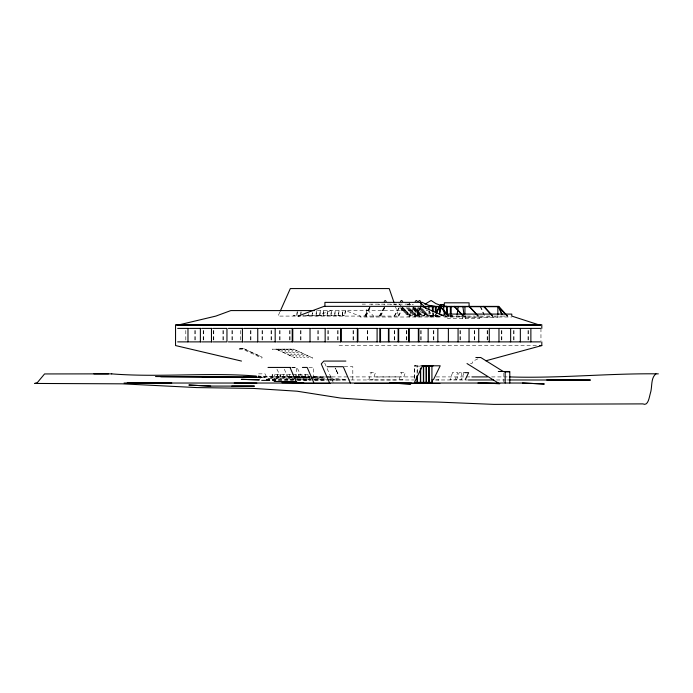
<?xml version="1.0" encoding="UTF-8"?>
<svg xmlns="http://www.w3.org/2000/svg" width="693" height="693" viewBox="0 0 693 693"><rect width="100%" height="100%" fill="white"/><g stroke="black" fill="none" stroke-linecap="round" stroke-linejoin="round"><path stroke-width="0.52" stroke-dasharray="3.46 2.6" d="M297.375 311.737L296.838 315.809L293.382 315.748L296.647 315.748L297.184 311.677M300.745 313.712L301.013 311.677M300.667 315.809L301.204 311.737M308.411 313.712L308.142 315.748L304.617 315.748L308.333 315.809L308.602 313.773M312.378 312.69L311.971 315.748L308.428 315.748L312.162 315.809L312.56 312.751M316.502 310.655L315.835 315.748L312.292 315.748L316.025 315.809L316.692 310.715M342.255 315.748L342.922 310.655L342.446 315.809L338.712 315.748L342.446 315.809M239.414 348.336L243.191 348.501L261.608 356.86M279.426 349.116L298.189 357.727M282.744 349.116L301.507 357.727M286.244 349.116L305.007 357.727M289.943 349.116L308.706 357.727M293.615 349.185L312.794 358.09L293.615 349.185L272.323 349.185L293.711 349.116M368.728 379.781L371.318 372.652M399.029 379.781L401.619 372.652M464.076 372.652L461.486 379.781L456.574 379.781L459.164 372.652L465.246 372.652M279.79 312.153L278.04 316.086L297.401 316.086M365.687 316.086L370.166 306.393L364.631 316.086M366.19 316.086L370.218 307.363M380.31 316.086L384.797 306.393M380.803 316.086L385.282 306.393M398.371 316.086L402.85 306.393M398.821 316.086L403.3 306.393M416.32 316.086L420.356 307.363M416.788 316.086L420.824 307.363M434.771 316.086L435.672 314.146M435.23 316.086L436.131 314.146M365.029 316.086L370.053 307.268M379.201 316.086L384.234 307.268M379.591 316.086L384.624 307.268M394.178 316.086L399.211 307.268M394.542 316.086L399.575 307.268M413.799 307.268L408.42 316.701L408.801 317.065M409.173 317.065L414.527 307.692M423.579 316.086L427.096 309.918M423.96 316.086L427.486 309.918M337.881 373.267L335.195 368.174M477.91 358.844L473.137 361.07L471.933 363.556L468 363.556M378.647 304.721L379.833 304.184M394.092 304.755L395.426 304.218M412.092 304.755L413.426 304.218M408.757 304.755L410.109 304.218M316.614 316.086L330.726 310.577M438.184 379.972L438.981 379.911L434.762 379.929M414.431 378.707L414.431 365.8L415.705 365.791M376.568 376.992L398.44 376.914M266.173 380.223L293.191 380.128M297.514 380.111L310.481 380.067M314.804 380.05L326.689 380.007M327.772 379.998L340.739 379.955M362.196 304.132L365.454 304.132M372.973 304.132L369.69 304.132L369.69 305.05M375.355 304.132L379.149 304.132M384.91 304.132L381.141 304.132L381.141 305.05M387.205 304.132L390.999 304.132M396.76 304.132L392.992 304.132L392.992 305.05M398.882 304.132L402.676 304.132M408.446 304.132L404.669 304.132L404.669 305.05M400.017 307.926L421.604 307.926M400.849 308.602L424.151 308.602M401.49 309.295L424.826 309.295M402.165 309.962L425.372 309.962M317.403 310.577L418.589 310.577L428.239 316.086M402.711 310.646L425.987 310.646M403.326 311.322L426.645 311.322M403.984 312.015L427.304 312.015M404.643 312.682L427.945 312.682M405.284 313.366L428.499 313.366M413.539 307.857L419.785 313.886L419.802 317.004M405.838 314.05L429.123 314.05M406.462 314.735L429.643 314.735M429.695 315.289L433.359 315.41L406.982 315.402M437.647 315.289L434.632 315.41L438.288 315.289M445.019 315.627L446.344 315.627M449.203 315.627L454.469 315.627L454.469 317.004M302.754 315.809L304.53 315.809M302.798 316.086L398.726 316.086L395.201 305.89M407.579 316.086L433.775 316.086L432.493 313.175M439.319 316.086L434.277 316.086L432.986 313.175M445.374 316.086L448.397 316.086M449.922 316.086L463.357 316.086M464.388 316.086L466.45 316.086M466.9 316.086L475.138 316.086M479.261 316.086L484.407 316.086L480.128 306.393M490.064 316.086L484.875 316.086L480.595 306.393M494.213 316.086L502.512 316.086M502.971 316.086L504.928 316.086M440.393 316.354L437.023 316.354L437.023 317.004M444.958 316.354L447.219 316.354M461.971 316.354L456.029 316.354L456.029 317.004M464.327 316.354L465.064 316.354L465.064 317.004M449.679 316.484L453.69 316.484L453.69 315.627M440.15 317.004L360.152 317.004L360.152 316.086L345.279 310.577M444.092 317.004L511.78 317.004M339.042 345.556L537.491 345.556M243.243 348.336L238.739 348.293L238.487 349.185L242.706 349.185L261.885 358.09L262.136 357.198L242.957 348.293M414.431 365.8L422.513 365.791M420.417 366.121L417.316 366.121L417.368 373.57M344.248 366.692L352.815 366.692L352.815 382.215M292.125 367.325L296.916 367.325L301.559 376.819M291.476 367.437L296.708 367.437L296.708 378.222M308.939 367.437L313.695 367.437L313.695 379.184M370.001 372.652L375.441 372.652L372.851 379.781L367.411 379.781M400.303 372.652L405.327 372.652L402.737 379.781L397.713 379.781M272.176 377.416L272.176 374.48L291.259 374.48M292.247 374.48L308.168 374.48M291.753 376.819L272.219 376.819L272.245 374.48M311.469 376.819L295.798 376.819L295.833 374.549M257.865 376.914L295.105 376.914M296.145 376.914L309.684 376.914M313.608 376.914L417.42 376.914M436.166 376.914L471.664 376.914M491.597 376.914L508.324 376.914M315.315 377.416L270.599 377.416L270.599 378.014M292.974 378.014L268.971 378.014L268.971 378.612M294.04 378.014L310.369 378.014M311.088 378.014L321.743 378.014M295.876 378.612L267.602 378.612L267.602 379.218M296.95 378.612L326.013 378.612M266.173 379.218L294.17 379.218M295.244 379.218L326.212 379.218M327.278 379.218L334.745 379.218M266.173 379.781L276.083 379.781L275.814 379.218M266.363 379.972L295.764 379.972M296.803 379.972L313.47 379.972M314.024 379.972L328.049 379.972M330.128 379.972L349.913 379.972M350.953 379.972L414.475 379.972M435.299 379.972L467.576 379.972M496.491 379.972L506.107 379.972M506.904 379.972L508.991 379.972M266.381 380.396L268.243 380.396L265.047 373.856L257.883 373.856L260.603 379.461M295.348 376.923L289.102 376.914L293.312 377.018M296.387 376.931L309.927 376.949M330.44 379.937L347.695 379.963M374.177 379.946L396.041 379.972M314.094 376.966L327.633 377.018M328.673 377.027L332.839 377.044L326.516 377.001M314.821 379.877L326.273 379.92M292.801 376.801L325.459 377.001M314.891 379.885L326.481 379.955M258.35 377.079L265.636 377.157M257.753 376.793L268.035 376.914M293.2 379.729L285.906 379.608L293.278 379.738M297.358 379.799L307.779 379.972M290.696 376.784L258.42 376.126M297.496 379.807L306.973 379.972M288.305 376.914L292.472 377.018M296.63 377.113L310.169 377.434L294.369 377.044M258.593 377.442L264.839 377.65L258.515 377.434M266.545 380.266L274.818 380.604M313.582 376.819L325.389 377.763M329.686 378.101L347.669 379.643M296.647 315.748L297.132 315.809M409 304.755L407.666 304.218L407.675 305.05M390.583 304.184L391.779 304.721M276.117 349.029L294.854 357.727L276.091 349.116M428.794 311.044L430.24 312.491L430.24 315.402M409.113 303.3L410.585 304.755M413.522 307.683L420.131 314.301M398.873 303.82L401.775 306.713M402.503 307.432L407.579 312.491L407.579 315.402M419.412 316.086L415.098 311.443L415.098 316.086M335.317 368.026L337.889 373.856L335.117 368.191M284.26 369.23L287.967 376.819M276.957 369.23L280.674 376.819M277.659 376.819L277.945 377.416M277.157 377.416L277.451 378.014M276.576 378.014L276.871 378.612M276.212 378.612L276.507 379.218M275.424 379.781L275.849 380.639M324.705 363.011L333.168 382.38M417.099 373.57L417.091 366.121L414.596 366.121L414.631 378.456M540.956 328.404L540.956 340.852M528.343 330.474L528.343 340.852M528.014 330.474L528.014 340.852M514.007 330.474L514.007 340.852M513.678 330.474L513.678 340.852M503.837 372.903L503.837 382.016M501.836 330.474L501.836 340.852M501.507 330.474L501.507 340.852M497.86 315.627L497.86 317.611L465.783 317.611L465.783 317.004M487.508 330.474L487.508 340.852M487.179 330.474L487.179 340.852M479.747 317.611L479.747 318.711L447.808 318.711L447.808 317.004M474.644 330.474L474.644 340.852M474.315 330.474L474.315 340.852M465.315 317.004L465.315 318.711M464.942 314.943L464.942 317.004M462.248 317.004L462.248 318.711M461.781 372.652L461.781 379.781M460.317 330.474L460.317 340.852M459.987 330.474L459.987 340.852M456.999 315.566L456.999 316.354M452.053 315.627L452.053 316.484M451.178 314.943L451.178 317.004M450.346 314.943L450.346 317.004M445.642 316.354L445.642 317.004M438.132 316.354L438.132 317.004M437.785 315.566L437.785 316.354M436.824 315.41L436.824 317.004M436.226 314.717L436.226 316.727L435.369 316.727L435.369 313.712M436.088 315.41L436.088 317.004M433.818 330.474L433.818 340.852M433.489 330.474L433.489 340.852M433.203 312.881L433.203 317.004M432.397 312.881L432.397 317.004M431.86 315.41L431.86 317.004M431.185 315.41L431.185 317.004M430.847 316.086L430.847 317.004M430.24 316.086L430.24 317.004M429.617 310.819L429.617 317.004M428.932 310.819L428.932 317.004M421.119 330.474L421.119 340.852M420.79 330.474L420.79 340.852M419.551 313.886L419.551 317.004M418.26 307.727L418.26 317.004M417.42 307.727L417.42 317.004M415.176 307.727L415.185 317.004M414.336 307.727L414.336 317.004M409.104 303.421L409.165 305.379M406.791 330.474L406.791 340.852M406.462 330.474L406.462 340.852M395.998 304.132L395.998 305.05M394.62 330.474L394.62 340.852M394.291 330.474L394.291 340.852M384.139 304.132L384.139 305.05M373.692 317.004L373.692 316.086L366.259 308.697L366.259 317.004M371.942 304.132L371.942 305.05M367.732 330.474L367.732 340.852M367.403 330.474L367.403 340.852M353.404 330.474L353.404 340.852M353.075 330.474L353.075 340.852M338.063 330.474L338.063 340.852M337.517 330.474L337.517 340.852M328.387 330.474L328.387 340.852M327.841 330.474L327.841 340.852M318.356 330.474L318.356 340.852M317.81 330.474L317.81 340.852M308.056 374.549L308.125 376.819M302.027 374.549L302.096 376.819M300.953 330.474L300.953 341.883M300.407 330.474L300.407 340.852M298.96 374.549L298.96 376.819M298.882 374.549L298.882 376.819M295.755 374.549L295.755 376.819M290.046 330.474L290.046 340.852M289.596 374.549L289.665 376.819M289.509 330.474L289.509 340.852M286.53 374.549L286.46 376.819M283.359 374.549L283.428 376.819M280.336 374.549L280.336 376.819M280.267 374.549L280.267 376.819M280.015 330.474L280.015 340.852M279.755 330.474L279.755 340.852M277.304 374.549L277.304 376.819M277.226 374.549L277.226 376.819M274.471 374.549L274.541 376.819M271.621 330.474L271.621 341.883M271.076 330.474L271.076 340.852M262.612 330.474L262.612 341.883M262.067 330.474L262.067 340.852M250.918 330.474L250.918 341.883M250.381 330.474L250.381 340.852M240.35 330.474L240.35 340.852M232.493 330.474L232.493 340.852M231.947 330.474L231.947 340.852M223.484 330.474L223.484 340.852M222.938 330.474L222.938 340.852M213.782 330.474L213.782 341.883M213.245 330.474L213.245 340.852M203.751 330.474L203.751 340.852M203.214 330.474L203.214 340.852M195.357 330.474L195.357 340.852M194.811 330.474L194.811 340.852M185.802 330.474L185.802 340.852M320.313 310.655L319.646 315.748L316.112 315.748L319.828 315.809L320.313 310.655M323.735 310.655L323.068 315.748L319.923 315.748L323.259 315.809L323.735 310.655M327.564 310.655L326.897 315.748L323.362 315.748L327.087 315.809L327.564 310.655M331.427 310.655L330.76 315.748L327.217 315.748L330.942 315.809L331.427 310.655M335.23 310.655L334.563 315.748L331.037 315.748L334.754 315.809L335.23 310.655M339.059 310.655L338.392 315.748L334.858 315.748L338.582 315.809L339.059 310.655M345.331 310.655L344.664 315.748L342.533 315.748L344.854 315.809L345.331 310.655M452.564 372.652L449.974 379.781L455.11 379.781L457.701 372.652L452.564 372.652M310.655 379.859L308.576 379.851L310.681 379.859M305.154 376.819L305.154 374.549L305.085 376.819"/><path stroke-width="1.04" d="M439.466 314.579L440.523 304.712L443.303 304.712L444.343 314.579M457.129 314.544L458.229 306.393M280.232 311.166L290.324 288.565L389.215 288.565L394.144 302.832M436.114 313.175L439.258 306.393M436.573 313.175L439.717 306.393L448.579 316.086M422.513 365.791L414.44 382.38L432.137 382.38L432.129 379.781L432.129 382.38M433.402 379.781L440.211 365.791L421.725 365.8M465.194 379.781L468.667 372.652L465.194 372.652M384.225 301.351L385.213 300.485L386.2 301.351M418.399 301.368L419.534 300.485L420.668 301.368M400.407 301.368L401.542 300.485L402.685 301.368M415.159 301.368L416.32 300.485L417.472 301.368M424.956 304.218L431.089 300.485L435.914 303.603L441.302 305.604M655.959 373.856C650.484 378.049 652.46 387.144 650.372 393.2C649.28 396.881 648.258 406.54 642.853 403.889L493.875 404.383L437.387 402.053L384.537 401.004L340.8 398.085L297.063 391.207L253.326 388.418L196.838 387.578L122.124 383.827L34.65 383.446L37.379 382.562L44.569 373.943L111.764 373.856M485.845 360.793L541.805 345.556L541.805 341.883M177.061 324.722L177.061 325.303L215.878 316.086L230.838 310.577L314.319 310.577M432.129 365.8L433.402 365.791M423.38 366.121L423.406 382.077M423.666 382.077L423.666 366.121M422.678 306.393L498.319 306.393L507.181 316.086M423.666 306.696L498.7 306.696M441.164 315.289L442.671 315.289M441.164 315.41L442.671 315.41M300.13 316.086L297.99 316.086L324.038 306.358L421.838 306.358L444.092 316.086L444.092 314.085L511.78 314.085L511.78 316.086L540.289 325.303L540.289 324.722M177.061 325.303L540.289 325.303M177.651 328.404L188.513 328.404M189.414 328.404L200.927 328.404M201.828 328.404L212.006 328.404M212.916 328.404L226.957 328.404L226.957 341.883L212.916 341.883M228.404 328.404L242.966 328.404M243.867 328.404L258.29 328.404M259.191 328.404L275.719 328.404M276.628 328.404L292.775 328.404L292.775 341.883L276.628 341.883M293.676 328.404L310.559 328.404M311.46 328.404L325.693 328.404M326.602 328.404L341.207 328.404L341.207 341.883L326.602 341.883M342.108 328.404L357.909 328.404L357.909 341.883L342.108 341.883M358.809 328.404L377.633 328.404M378.733 328.404L379.799 328.404L379.799 341.883L378.733 341.883M379.989 328.404L387.889 328.404M397.583 328.404L388.435 328.404L388.435 341.883L397.583 341.883M408.116 328.404L398.129 328.404L398.129 341.883L408.116 341.883M417.81 328.404L408.671 328.404L408.671 341.883L417.81 341.883M427.079 328.404L418.355 328.404L418.355 341.883L427.079 341.883M427.624 328.404L436.772 328.404M437.318 328.404L447.306 328.404M447.86 328.404L456.999 328.404M457.545 328.404L467.983 328.404M468.529 328.404L477.668 328.404M478.222 328.404L488.21 328.404M488.756 328.404L497.903 328.404M498.449 328.404L509.572 328.404M510.126 328.404L519.265 328.404M519.811 328.404L529.798 328.404M530.353 328.404L540.566 328.404M177.651 341.883L188.513 341.883M189.414 341.883L200.927 341.883M201.828 341.883L212.006 341.883M228.404 341.883L242.966 341.883M243.867 341.883L258.29 341.883M259.191 341.883L275.719 341.883M293.676 341.883L310.559 341.883M311.46 341.883L325.693 341.883M358.809 341.883L377.633 341.883M379.989 341.883L387.889 341.883M427.624 341.883L436.772 341.883M437.318 341.883L447.306 341.883M447.86 341.883L456.999 341.883M457.545 341.883L467.983 341.883M468.529 341.883L477.668 341.883M478.222 341.883L488.21 341.883M488.756 341.883L497.903 341.883M498.449 341.883L509.572 341.883M510.126 341.883L519.265 341.883M519.811 341.883L529.798 341.883M530.353 341.883L540.566 341.883M539.648 345.556L541.805 345.556M475.848 357.51L480.769 357.51L503.239 371.491M345.868 361.07L323.865 361.07L321.249 363.92L329.599 383.03M423.631 366.121L426.117 366.121L426.117 382.077M428.863 366.121L426.394 366.121L426.455 382.077M327.174 366.692L343.252 366.692L350.381 383.03M268.026 367.437L290.428 367.437M302.417 367.437L307.164 367.437L313.695 382.38M498.319 371.491L509.797 371.491L509.797 383.03M504.721 371.89L509.554 371.89M658.35 373.856C608.645 373.189 559.112 378.551 509.372 376.914M244.568 376.914L256.02 376.914M471.881 376.914L487.5 376.914M468.381 379.972L493.615 379.972M509.234 379.972L590.453 380.05L546.716 379.972M261.72 380.396L265.722 380.396M274.151 381.462L296.708 381.462M124.047 383.03L388.86 383.03L410.724 384.017L389.657 383.03L411.521 383.168M390.454 383.03L523.258 383.03L544.326 384.009L522.461 383.03M299.991 383.454L330.145 383.454M354.92 383.454L439.899 383.454M93.893 373.856L108.472 373.873M111.599 373.873C159.84 377.659 208.082 372.15 256.332 376.065M245.365 376.914L201.628 376.853L222.704 376.914M200.831 376.914L160.802 376.767M231.791 386.088L254.461 386.114L209.927 386.088L188.851 385.057L210.724 386.088M256.852 383.108L234.191 383.03M148.311 383.03L127.243 382.865L170.98 383.03L149.913 382.51L171.777 383.03M145.92 383.03L167.784 383.255L146.717 383.03M256.159 377.053L243.771 376.914L256.41 377.356M281.912 382.753L303.785 383.03L282.709 382.086L284.797 382.172M155.501 376.542L257.553 377.408M478.724 383.03L499.792 383.636L477.927 383.03M259.078 379.851L241.372 379.348L259.286 379.877M430.942 306.315L432.397 306.393M444.118 306.15L446.985 306.393L446.985 313.912M241.493 361.07L175.546 345.556L175.546 324.722L541.805 324.722L541.805 328.404M421.855 302.183L428.326 305.215L435.369 306.393L435.369 312.716M467.013 363.556L498.319 383.03M420.079 302.373L426.611 308.879M507.562 316.086L498.7 306.393L502.122 314.146M483.965 306.393L492.836 316.086M483.593 306.393L492.454 316.086M469.447 306.393L478.309 316.086M477.953 316.086L469.083 306.393L469.092 302.815L444.334 302.815L444.334 306.696M454.582 306.393L463.452 316.086M454.192 306.393L463.063 316.086M440.098 306.393L448.969 316.086M498.241 306.393L501.663 314.146M290.003 367.437L296.128 381.462M463.964 314.544L462.872 306.393M446.587 306.393L447.453 314.544M429.114 382.077L429.045 366.121L431.938 366.121L431.904 379.478M428.828 366.121L428.863 382.077M420.66 368.243L420.686 382.077M420.391 368.243L420.417 382.077M417.368 375.693L417.385 382.077M417.108 375.693L417.117 382.077M530.873 328.404L530.873 341.883M520.339 328.404L520.339 341.883M510.646 328.404L510.646 341.883M505.171 371.89L505.171 383.03M498.969 328.404L498.969 341.883M497.86 306.696L497.86 314.639M489.284 328.404L489.284 341.883M478.742 328.404L478.742 341.883M469.048 328.404L469.048 341.883M464.942 306.393L464.942 313.912M458.073 328.404L458.073 341.883M451.178 306.393L451.178 313.912M450.346 306.696L450.346 313.912M448.38 328.404L448.38 341.883M442.931 304.712L440.852 304.712M437.846 328.404L437.846 341.883M436.226 306.696L436.226 312.716M433.203 306.696L433.203 311.85M432.397 306.696L432.397 311.85M428.932 306.696L428.932 309.788M428.153 328.404L428.153 341.883M420.972 306.358L420.972 302.373L324.922 302.373L324.922 306.358M418.884 328.404L418.884 341.883M409.191 328.404L409.191 341.883M398.657 328.404L398.657 341.883M388.964 328.404L388.964 341.883M380.509 328.404L380.509 341.883M377.096 328.404L377.096 341.883M357.363 328.404L357.363 341.883M340.67 328.404L340.67 341.883M325.156 328.404L325.156 341.883M310.022 328.404L310.022 341.883M292.229 328.404L292.229 341.883M275.182 328.404L275.182 341.883M257.744 328.404L257.744 341.883M242.42 328.404L242.42 341.883M211.469 328.404L211.469 341.883M200.381 328.404L200.381 341.883M187.976 328.404L187.976 341.883M440.471 304.712L439.457 314.579L440.523 304.712"/></g></svg>
